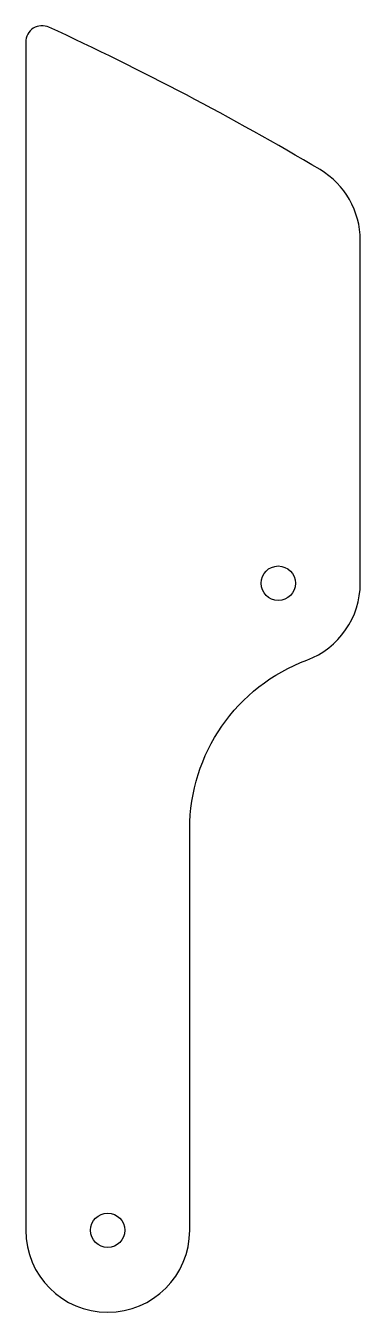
# Model space of a CAD drawing. Header units: millimetres. Extents: x 81.7 to 101.2, y 68.4 to 143.1.
import ezdxf

# ---------------------------------------------------------------- set-up
doc = ezdxf.new("R2010")
doc.units = ezdxf.units.MM

msp = doc.modelspace()

# ---------------------------------------------------------------- linework, layer by layer
msp.add_lwpolyline([(101.158, 110.714), (101.158, 130.631, 0.264768), (98.82, 134.737, 0.02587), (83.074, 143.009, 0.547218), (81.723, 142.144), (81.723, 73.127, 1), (91.248, 73.127), (91.248, 96.436, -0.31304), (98.061, 106.252, 0.31304)], format="xyb", close=True)
for centre in [(96.395, 110.714), (86.485, 73.127)]:
    msp.add_circle(centre, 1)

doc.saveas('drawing.dxf')
